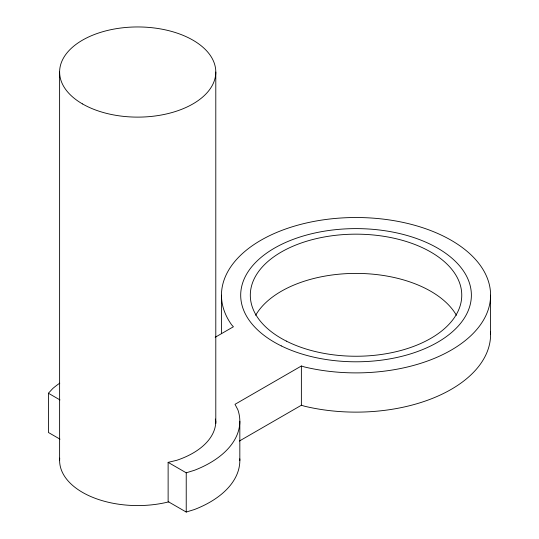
<?xml version="1.0" encoding="UTF-8"?>
<svg xmlns="http://www.w3.org/2000/svg" width="539" height="539" viewBox="0 0 539 539"><rect width="100%" height="100%" fill="white"/><g stroke="black" fill="none" stroke-linecap="round" stroke-linejoin="round"><path stroke-width="0.81" d="M59.991 439.164L48.409 432.48L48.409 393.241L52.795 388.498A102.12 58.96 0 0 1 59.782 383.148M215.182 337.286L233.414 326.762L231.716 324.936A134.561 77.683 0 0 1 338.472 218.18A134.561 77.683 0 0 1 489.439 305.343A134.561 77.683 0 0 1 304.542 366.978L301.375 366.001L235.011 404.317L237.867 409.755A102.12 58.96 0 0 1 194.444 470.277L186.231 472.811L168.128 462.361L168.128 501.6L186.231 512.05L194.444 509.517A102.12 58.96 0 0 0 239.788 458.844M239.383 441.03L301.375 405.24L304.542 406.217A134.561 77.683 0 0 0 490.53 332.044M168.128 462.361L176.752 460.299A78.094 45.087 0 0 0 215.795 421.255L215.29 419.039M48.409 393.241L59.991 399.931M490.591 295.204L490.591 334.443M301.375 366.001L301.375 405.24M239.828 421.255L239.828 460.495M221.475 295.204L221.475 333.607M215.795 72.037L215.795 423.499M186.231 472.811L186.231 512.05M59.613 72.037L59.613 460.495M168.828 501.843A78.094 45.087 0 0 1 59.721 458.15M255.648 315.295A105.725 61.042 0 0 1 356.036 273.401A105.725 61.042 0 0 1 456.418 315.295M281.277 345.91A115.333 66.587 0 0 0 469.476 307.23A115.333 66.587 0 0 0 317.35 232.471A115.333 66.587 0 0 0 281.277 345.91M286.324 341.099A105.725 61.042 0 0 0 459.727 307.115A105.725 61.042 0 0 0 322.053 237.403A105.725 61.042 0 0 0 286.324 341.099M82.487 103.919A78.094 45.087 0 0 0 213.134 83.707A78.094 45.087 0 0 0 117.495 28.486A78.094 45.087 0 0 0 82.487 103.919"/></g></svg>
